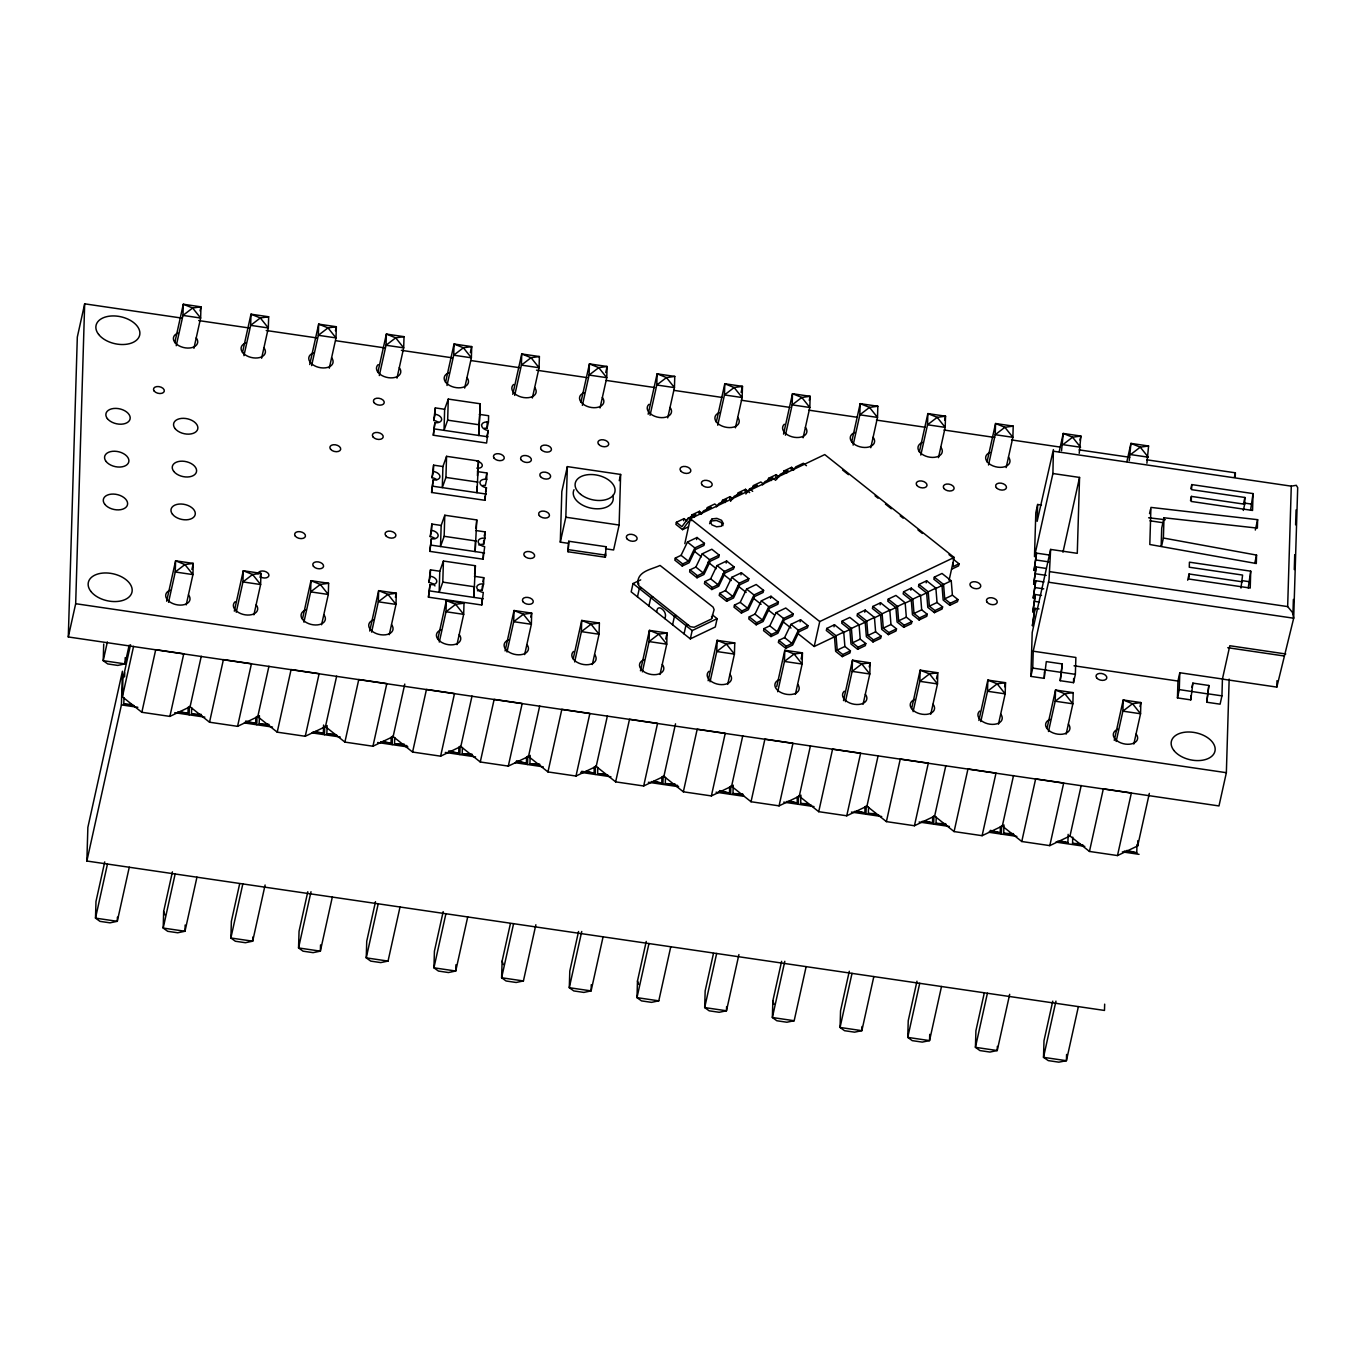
<?xml version="1.0" encoding="UTF-8"?>
<svg xmlns="http://www.w3.org/2000/svg" width="1366" height="1366" viewBox="0 0 1366 1366"><rect width="100%" height="100%" fill="white"/><g stroke="black" fill="none" stroke-linecap="round" stroke-linejoin="round"><path stroke-width="1.5" d="M1037.648 504.481L1035.804 512.796L1034.489 556.645L1052.913 473.524L1053.391 449.585L1037.135 521.351L1037.648 504.481L1041.455 505.044M86.861 861.024L87.868 827.369L122.428 671.252L121.42 704.89L86.861 861.024L1104.479 1010.447L1104.667 1004.147M103.714 644.035L103.218 660.683L107.726 663.927L117.766 665.413L125.023 663.893L129.172 645.162M117.425 917.149L117.288 921.316L110.031 922.835L99.991 921.367L95.5 918.123L95.979 901.475L104.738 861.912M134.141 705.607L123.794 704.088L123.982 697.821M124.596 676.904L124.716 672.721M125.211 657.644L125.023 663.893L103.218 660.683L107.368 641.952M172.423 871.85L163.664 911.412L163.186 928.06L167.677 931.305L177.717 932.773L184.991 931.253L196.96 877.143M177.614 711.993L187.979 713.513L188.149 707.246M189.123 714.828L189.362 706.41M185.161 925.021L184.991 931.253L163.186 928.06L175.155 873.933M201.827 715.545L191.479 714.025L191.667 707.759M245.299 721.931L255.664 723.451L255.852 717.184M256.808 724.765L257.047 716.365M252.795 937.042L252.676 941.191L245.402 942.711L235.362 941.242L230.871 937.998L231.366 921.35L239.648 883.87M269.512 725.483L259.164 723.963L259.42 715.613M313.002 731.869L323.349 733.388L323.588 725.039M324.493 734.703L324.732 726.302M320.549 944.896L320.361 951.146L313.087 952.648L303.047 951.18L298.556 947.936L299.052 931.288L307.794 891.742M337.214 735.437L326.85 733.918L327.106 725.551M380.687 741.806L391.035 743.326L391.222 737.059M392.179 744.641L392.418 736.24M406.966 745.665L394.535 743.855L394.723 737.572M448.372 751.761L458.72 753.281L458.908 746.997M459.864 754.578L460.12 746.178M455.92 964.772L455.732 971.021L448.458 972.541L438.418 971.055L433.927 967.811L434.422 951.163L443.182 911.617M472.585 755.313L462.237 753.793L462.408 747.509M510.406 923.638L502.107 961.118L501.612 977.749L506.103 980.993L516.143 982.478L523.417 980.959L535.865 924.748M516.058 761.699L526.405 763.218L526.593 756.935M527.549 764.533L527.805 756.115M540.27 765.25L529.923 763.731L530.162 755.364M581.677 771.329L594.09 773.156L594.278 766.872M595.235 774.471L595.491 766.053M591.29 984.664L591.102 990.896L583.845 992.416L573.788 990.931L569.298 987.703L569.793 971.055L578.552 931.492M607.955 775.188L597.608 773.668L597.796 767.402M646.238 941.43L637.478 980.993L636.983 997.641L641.491 1000.885L651.531 1002.354L658.788 1000.834L670.774 946.706M651.428 781.574L661.776 783.094L661.964 776.827M662.92 784.408L663.176 775.99M677.707 785.433L665.293 783.606L665.481 777.339M719.114 791.512L729.461 793.031L729.649 786.765M730.605 794.346L730.861 785.928M726.61 1006.622L726.473 1010.772L719.216 1012.291L709.176 1010.823L704.685 1007.579L705.163 990.931L713.462 953.451M743.326 795.063L732.979 793.544L733.218 785.177M781.608 961.322L772.849 1000.868L772.371 1017.516L776.861 1020.761L786.901 1022.229L794.175 1020.726L806.145 966.599M786.799 801.449L797.163 802.969L797.334 796.702M798.307 804.284L798.547 795.883M811.011 805.001L800.664 803.481L800.92 795.132M854.484 811.387L864.849 812.907L865.037 806.64M865.993 814.221L866.232 805.82M861.98 1026.498L861.861 1030.664L854.587 1032.167L844.547 1030.698L840.056 1027.454L840.551 1010.806L849.293 971.26M878.697 814.956L868.349 813.436L868.537 807.152M922.187 821.325L932.534 822.844L932.722 816.578M933.678 824.159L933.917 815.758M929.734 1034.352L929.546 1040.602L922.272 1042.104L912.232 1040.636L907.741 1037.392L908.236 1020.743L916.979 981.198M946.399 824.893L936.034 823.374L936.222 817.09M989.872 831.279L1000.219 832.799L1000.407 826.515M1001.363 834.097L1001.602 825.696M997.351 1046.373L997.231 1050.539L989.957 1052.059L979.917 1050.574L975.426 1047.329L975.922 1030.681L984.22 993.219M1014.084 834.831L1003.72 833.311L1003.976 824.944M1057.557 841.217L1067.905 842.737L1068.144 834.37M1082.914 844.939L1072.566 843.42L1072.754 837.153M1066.59 1054.45L1066.419 1060.699L1058.855 1062.167L1048.303 1060.614L1043.504 1057.335L1044 1040.687L1052.759 1001.141M1124.32 851.018L1136.751 852.845L1136.99 844.478M1229.161 679.107L1226.361 772.695L1218.984 805.94L68.3 636.966L77.316 337.078L84.675 303.833L181.798 318.09M68.3 636.966L75.676 603.704L84.675 303.833M201.263 656.278L190.079 706.768L169.879 716.399L141.842 712.284L122.394 696.831L122.923 679.073L130.538 644.752M242.482 352.565L250.985 314.197L268.658 316.775L268.317 327.96L261.606 358.251M302.467 619.071L310.97 580.687L328.625 583.282L328.301 594.466L321.573 624.757M377.853 372.44L386.373 334.072L404.029 336.668L403.687 347.835L396.977 378.143M474.429 576.315L483.752 577.681L483.564 584.016A6.762 4.166 12.5 0 0 476.768 587.26A6.762 4.166 12.5 0 0 483.308 592.451L481.737 605.001L428.446 597.181L430.017 584.614A6.762 4.166 12.5 0 0 436.796 581.37A6.762 4.166 12.5 0 0 430.273 576.179L430.461 569.861L439.784 571.227L443.421 561.033L475.402 565.729L473.797 597.403L474.104 586.851M434.969 585.929A6.762 4.166 12.5 0 0 428.89 582.411L430.461 569.861M475.795 530.52L485.135 531.886L484.947 538.221A6.762 4.166 12.5 0 0 478.151 541.448A6.762 4.166 12.5 0 0 484.691 546.656L483.12 559.206L429.812 551.369L431.383 538.819A6.762 4.166 12.5 0 0 438.179 535.574A6.762 4.166 12.5 0 0 431.639 530.384L431.827 524.049L441.167 525.432L444.787 515.238L476.768 519.934L475.163 551.591L475.488 541.056M434.934 538.545A6.762 4.166 12.5 0 0 430.256 536.616L431.827 524.049M478.544 461.025L477.571 471.611L486.894 472.978L486.706 479.312A6.762 4.166 12.5 0 0 479.927 482.557A6.762 4.166 12.5 0 0 486.45 487.747L484.879 500.298L431.588 492.477L433.159 479.91A6.762 4.166 12.5 0 0 439.954 476.683A6.762 4.166 12.5 0 0 433.415 471.475L433.603 465.157L442.925 466.523L446.562 456.329L478.544 461.025L476.939 492.699L477.127 486.364M436.71 479.637A6.762 4.166 12.5 0 0 432.032 477.724L433.603 465.157M479.295 414.359L488.618 415.725L488.43 422.06A6.762 4.166 12.5 0 0 481.635 425.304A6.762 4.166 12.5 0 0 488.174 430.495L486.603 443.045L433.312 435.225L434.883 422.657A6.762 4.166 12.5 0 0 441.662 419.413A6.762 4.166 12.5 0 0 435.139 414.222L435.327 407.905L444.65 409.271L448.287 399.077L480.269 403.773L478.663 435.447L480.269 403.773M438.418 422.384A6.762 4.166 12.5 0 0 433.756 420.455L435.327 407.905M428.446 597.181L430.017 584.614M429.812 551.369L431.383 538.819M431.588 492.477L433.159 479.91M433.312 435.225L434.883 422.657M439.784 571.227L439.152 592.315L442.789 582.121L443.421 561.033M441.167 525.432L440.518 546.502L444.155 536.309L444.787 515.238M442.925 466.523L442.294 487.611L445.931 477.417L446.562 456.329M444.65 409.271L444.018 430.358L447.655 420.165L448.287 399.077M437.837 638.947L446.34 600.579L464.013 603.174L463.672 614.341L456.961 644.65M477.451 475.829L477.571 471.611M481.737 605.001L481.925 598.684M477.434 590.795A6.762 4.166 12.5 0 1 482.181 590.249L482.3 586.031M483.12 559.206L483.308 552.889M478.817 545A6.762 4.166 12.5 0 1 483.564 544.453L483.684 540.219M484.879 500.298L485.015 496.097M484.486 428.241A6.762 4.166 12.5 0 1 487.047 428.292L487.235 421.957M512.779 394.347L521.744 353.948L539.399 356.543L539.075 367.727L532.347 398.018M568.29 543.327L560.299 542.148L561.819 491.555L567.351 466.609L620.642 474.446L619.122 525.039L613.607 549.969L605.599 548.808L606.06 546.724L568.751 541.243L568.051 551.762L605.36 557.243L606.06 546.724M560.299 542.148L565.831 517.219L567.351 466.609M568.051 551.762L568.751 541.243M573.208 658.822L581.711 620.454L599.384 623.05L599.042 634.234L592.332 664.525M605.36 557.243L605.48 553.025M648.15 414.222L657.114 373.823L674.77 376.418L674.445 387.603L667.718 417.894M708.134 680.729L717.099 640.33L734.754 642.925L734.413 654.109L727.702 684.4M851.667 442.021L860.17 403.653L877.843 406.248L877.501 417.415L870.791 447.724M911.651 708.527L920.155 670.16L937.81 672.755L937.486 683.922L930.758 714.23M987.037 461.896L995.558 423.528L1013.213 426.124L1012.872 437.308L1006.161 467.599M1050.625 549.422L1049.037 579.628L1033.225 651.206L1075.879 657.473L1075.366 674.343L1073.522 682.659L1060.204 680.695L1062.287 663.944L1046.305 661.605L1044.205 678.356L1030.886 676.392L1032.201 632.543L1050.625 549.422L1077.279 553.332L1079.55 477.434L1052.913 473.524M1030.886 676.392L1032.73 668.076L1033.225 651.206M1034.916 608.348L1032.406 625.645L1034.916 608.348L1039.014 608.946M1035.326 594.552L1032.816 611.848L1035.326 594.552L1041.49 595.456M1035.752 580.755L1033.242 598.035L1035.752 580.755L1043.948 581.95M1036.162 566.958L1033.652 584.238L1036.162 566.958L1046.407 568.461M1036.572 553.145L1034.062 570.442L1036.572 553.145L1048.883 554.955M1044.205 678.356L1044.392 672.021M1060.204 680.695L1062.287 663.944M1047.022 728.402L1055.525 690.035L1073.198 692.63L1072.856 703.814L1066.146 734.105M1073.522 682.659L1073.642 678.441M1126.899 461.588L1130.928 443.404L1148.584 445.999L1146.911 463.245M190.079 706.768L209.527 722.221L237.564 726.336L257.764 716.706L277.213 732.159L305.25 736.274L325.45 726.644L344.898 742.097L372.935 746.229L393.135 736.581L412.583 752.051L440.62 756.166L460.82 746.519L480.269 761.989L508.306 766.104L528.505 756.457L547.954 771.927L575.991 776.042L596.191 766.411L615.639 781.864L643.676 785.979L663.893 776.349L683.341 791.802L711.379 795.917L731.578 786.287L751.027 801.74L779.064 805.855L799.264 796.224L818.712 811.677L846.749 815.792L866.949 806.162L886.397 821.615L914.435 825.747L934.634 816.1L954.083 831.57L982.12 835.685L1002.32 826.037L1021.768 841.507L1049.805 845.622L1070.005 835.975L1089.453 851.445L1117.49 855.56L1137.69 845.93L1137.861 840.602M1161.151 546.383L1161.698 528.181L1164.003 517.782L1257.369 528.113L1257.625 519.678L1150.923 507.401L1149.813 544.505L1256.31 563.526L1256.549 555.091L1163.388 538.016L1164.003 517.782M1192.877 683.12L1190.776 699.87L1177.458 697.924L1177.953 681.053L1179.797 672.738L1222.433 679.004L1221.938 695.857L1220.094 704.173L1206.759 702.226L1208.859 685.476L1192.877 683.12L1191.955 687.286M1177.458 697.924L1179.285 689.608L1179.797 672.738M1242.377 581.814L1189.069 573.976L1188.915 579.047L1250.214 588.046L1250.727 571.176L1189.427 562.177L1189.274 567.231L1242.582 575.069L1240.994 588.046M1243.316 510.457L1244.699 504.225L1191.408 496.404L1191.254 501.459L1252.554 510.457L1253.049 493.587L1191.767 484.589L1190.845 488.755M1191.767 484.589L1191.613 489.66L1244.904 497.48L1244.699 504.225M1190.776 699.87L1190.896 695.653M1206.759 702.226L1208.859 685.476M1235.24 477.058L1235.359 472.807L1146.689 459.796M1248.234 587.892L1250.727 571.176M1250.556 510.303L1253.049 493.587M1222.929 679.175L1276.817 687.098L1277.005 680.695M1048.525 582.223L1293.687 618.217L1292.458 612.412L1287.66 606.589L1291.28 486.159L1296.283 485.306L1297.7 487.628L1293.687 618.217L1276.817 687.098M1292.936 614.359L1293.38 599.435M1294.285 569.588L1294.729 554.664M1295.617 524.817L1296.078 509.894M476 528.403L476.768 519.934M474.617 574.198L475.402 565.729M107.47 863.995L95.5 918.123L117.288 921.316L129.275 867.188M242.841 883.87L230.871 937.998L252.676 941.191L265.106 884.997M311.004 891.725L298.556 947.936L320.361 951.146L332.331 897.018M375.496 901.68L366.737 941.225L366.242 957.873L370.732 961.118L380.772 962.586L388.046 961.083L400.033 906.956M378.228 903.746L366.242 957.873L388.046 961.083M445.914 913.7L433.927 967.811L455.732 971.021L467.718 916.893M513.599 923.638L501.612 977.749L523.417 980.959M581.745 931.492L569.298 987.703L591.102 990.896L603.089 936.769M648.97 943.513L636.983 997.641L658.788 1000.834M716.655 953.451L704.685 1007.579L726.473 1010.772L738.921 954.578M784.801 961.305L772.371 1017.516L794.175 1020.726M852.025 973.326L840.056 1027.454L861.861 1030.664L873.83 976.536M919.728 983.264L907.741 1037.392L929.546 1040.602L941.515 986.474M987.413 993.219L975.426 1047.329L997.231 1050.539L1009.679 994.328M1055.952 1001.124L1043.504 1057.335L1066.419 1060.699L1078.389 1006.571M174.797 342.627L183.3 304.242L200.973 306.838L200.631 318.022L193.921 348.313M176.248 345.718L182.976 315.426L183.3 304.242L192.64 307.999L200.631 318.022L182.976 315.426L192.64 307.999L200.973 306.838L200.068 310.885M122.394 696.831L133.578 646.34M141.842 712.284L155.724 649.67L183.761 653.785L169.879 716.399M166.635 601.211L175.599 560.811L193.255 563.407L192.93 574.591L186.203 604.882M168.547 602.286L175.258 571.995L175.599 560.811L184.922 564.568L192.93 574.591L175.258 571.995L184.922 564.568L193.255 563.407L191.923 569.468M243.933 355.672L250.661 325.364L250.985 314.197L260.325 317.936L268.317 327.96L250.661 325.364L260.325 317.936L268.658 316.775M209.527 722.221L223.409 659.607L251.446 663.722L237.564 726.336M234.32 611.148L243.285 570.749L260.94 573.344L260.616 584.528L253.888 614.82M236.233 612.224L242.943 581.933L243.285 570.749L252.608 574.505L260.616 584.528L242.943 581.933L252.608 574.505L260.94 573.344L260.052 577.391M309.723 364.517L318.671 324.135L336.343 326.73L336.002 337.897L329.291 368.205M311.619 365.61L318.346 335.302L318.671 324.135L328.011 327.874L336.002 337.897L318.346 335.302L328.011 327.874L336.343 326.73L335.438 330.76M257.764 716.706L268.948 666.215M277.213 732.159L291.095 669.545L319.132 673.677L305.25 736.274M303.918 622.162L310.628 591.871L310.97 580.687L320.31 584.443L328.301 594.466L310.628 591.871L320.31 584.443L328.625 583.282M379.304 375.548L386.032 345.256L386.373 334.072L395.696 337.829L403.687 347.835L386.032 345.256L395.696 337.829L404.029 336.668M325.45 726.644L336.651 676.153M344.898 742.097L358.78 679.5L386.817 683.615L372.935 746.229M369.708 631.024L378.655 590.641L396.328 593.22L395.986 604.404L389.276 634.695M371.603 632.116L378.314 601.808L378.655 590.641L387.995 594.381L395.986 604.404L378.314 601.808L387.995 594.381L396.328 593.22L395.423 597.266M433.756 420.455L435.139 414.222M445.538 382.378L454.058 344.01L471.714 346.605L471.372 357.79L464.662 388.081M447.006 385.485L453.717 355.194L454.058 344.01L463.381 347.767L471.372 357.79L453.717 355.194L463.381 347.767L471.714 346.605L470.365 352.667M432.032 477.724L433.415 471.475M430.256 536.616L431.639 530.384M393.135 736.581L404.78 684.076M428.89 582.411L430.273 576.179M412.583 752.051L426.465 689.437L454.502 693.552L440.62 756.166M439.289 642.054L446.016 611.746L446.34 600.579L455.681 604.318L463.672 614.341L446.016 611.746L455.681 604.318L464.013 603.174M487.047 428.292L488.43 422.06M486.791 436.727L488.174 430.495M485.511 479.21L486.894 472.978M486.706 479.312L485.323 485.545A6.762 4.166 12.5 0 0 482.761 485.493M485.528 491.914L486.45 487.747M514.692 395.423L521.402 365.132L521.744 353.948L531.067 357.704L539.075 367.727L521.402 365.132L531.067 357.704L539.399 356.543M484.213 536.035L485.135 531.886M483.564 544.453L484.947 538.221M482.83 581.831L483.752 577.681M482.181 590.249L483.564 584.016M460.82 746.519L472.021 696.028M480.269 761.989L494.15 699.375L522.188 703.49L508.306 766.104M505.079 650.916L514.026 610.517L531.698 613.112L531.357 624.279L524.646 654.587M506.974 651.992L513.701 621.701L514.026 610.517L523.366 614.273L531.357 624.279L513.701 621.701L523.366 614.273L531.698 613.112L530.793 617.142M580.926 402.27L589.429 363.885L607.085 366.481L606.76 377.665L600.033 407.956M582.377 405.361L589.087 375.069L589.429 363.885L598.752 367.642L606.76 377.665L589.087 375.069L598.752 367.642L607.085 366.481L605.753 372.542M528.505 756.457L539.707 705.966M547.954 771.927L561.836 709.313L589.873 713.428L575.991 776.042M574.659 661.929L581.387 631.638L581.711 620.454L591.051 624.211L599.042 634.234L581.387 631.638L591.051 624.211L599.384 623.05M619.259 480.678L620.642 474.446M650.062 415.298L656.773 385.007L657.114 373.823L666.454 377.579L674.445 387.603L656.773 385.007L666.454 377.579L674.77 376.418M640.705 579.884L633.021 583.538L631.177 591.854L690.325 638.878L715.289 626.977L717.133 618.661L712.42 614.905M596.191 766.411L607.392 715.904M637.888 584.255C636.556 571.193 651.36 569.554 660.051 565.439L713.12 607.119L714.111 609.629L711.447 619.02L694.167 627.267L690.393 626.704L638.639 585.57L638.707 583.18M637.461 596.857L639.305 588.541L641.235 587.619M648.918 605.958L650.762 597.659L652.692 596.737M615.639 781.864L629.521 719.25L657.558 723.365L643.676 785.979M640.449 670.791L649.413 630.392L667.069 632.987L666.728 644.171L660.017 674.462M642.361 671.867L649.072 641.576L649.413 630.392L658.736 634.148L666.728 644.171L649.072 641.576L658.736 634.148L667.069 632.987L665.72 639.049M686.842 520.839L684.059 518.636L676.375 522.29L675.914 524.373L682.556 529.649L688.327 526.9M656.602 612.053L657.063 609.987A5.413 3.347 64.5 0 1 659.71 607.853A7.957 4.918 64.5 0 1 664.32 611.524A5.413 3.347 64.5 0 1 665.379 616.595L664.918 618.678M675.299 558.079L674.838 560.145L682.232 566.036L689.147 562.741L695.516 549.474L703.968 545.444L704.429 543.361L697.036 537.487L687.44 542.063L681.071 555.33L675.299 558.079L682.693 563.953L688.464 561.204L694.833 547.937L704.429 543.361M683.598 520.702L684.059 518.636M684.81 543.651L690.325 518.704L824.74 454.588L954.134 557.448L949.08 580.311M691.281 517.048L691.742 514.965L699.426 511.311L702.192 513.514M682.232 566.036L682.693 563.953M716.296 422.145L724.8 383.761L742.472 386.356L742.131 397.54L735.42 427.831M672.584 624.774L674.428 616.459L676.341 615.537M717.748 425.236L724.458 394.945L724.8 383.761L734.14 387.517L742.131 397.54L724.458 394.945L734.14 387.517L742.472 386.356L741.123 392.418M698.965 513.377L699.426 511.311M690.086 569.827L689.642 571.91L697.036 577.784L703.934 574.488L710.303 561.238L718.755 557.191L719.216 555.125L711.823 549.234L702.226 553.828L695.857 567.078L690.086 569.827L697.497 575.701L703.251 572.952L709.62 559.701L719.216 555.125M696.575 539.57L697.036 537.487M706.649 509.723L707.11 507.64L714.777 503.986L717.56 506.188M684.042 633.875L685.886 625.577L687.815 624.655M697.036 577.784L697.497 575.701M690.325 638.878L692.169 630.563L717.133 618.661M721.999 502.398L722.46 500.315L730.144 496.643L732.927 498.846M704.89 581.575L704.429 583.658L711.823 589.531L718.721 586.253L725.09 572.986L733.559 568.956L734.02 566.873L726.627 560.999L717.013 565.575L710.644 578.842L704.89 581.575L712.284 587.465L718.038 584.716L724.407 571.449L734.02 566.873M663.893 776.349L675.521 723.826M729.683 498.727L730.144 496.643M711.823 589.531L712.284 587.465M737.367 495.073L737.828 492.989L745.512 489.318L749.661 492.631M726.166 563.065L726.627 560.999M719.677 593.339L719.216 595.422L726.61 601.296L733.508 598.001L739.877 584.733L748.346 580.704L748.807 578.621L741.414 572.747L731.8 577.323L725.431 590.59L719.677 593.339L727.071 599.213L732.825 596.464L739.194 583.214L748.807 578.621M745.051 491.401L745.512 489.318M683.341 791.802L697.206 729.188L725.244 733.303L711.379 795.917M726.61 601.296L727.071 599.213M752.734 487.73L753.195 485.664L760.862 481.993L763.645 484.196M710.047 681.805L716.757 651.514L717.099 640.33L726.422 644.086L734.413 654.109L716.757 651.514L726.422 644.086L734.754 642.925M734.464 605.087L734.003 607.17L741.396 613.044L748.295 609.748L754.664 596.498L763.133 592.451L763.594 590.385L756.201 584.511L746.587 589.087L740.218 602.338L734.464 605.087L741.858 610.978L747.612 608.229L753.981 594.961L763.594 590.385M740.953 574.83L741.414 572.747M768.085 480.405L768.546 478.339L776.23 474.668L778.996 476.871M741.396 613.044L741.858 610.978M783.538 434.098L792.485 393.715L810.158 396.311L809.816 407.478L803.106 437.786M775.768 476.751L776.23 474.668M785.433 435.191L792.16 404.882L792.485 393.715L801.825 397.455L809.816 407.478L792.16 404.882L801.825 397.455L810.158 396.311L809.253 400.34M749.251 616.851L748.79 618.918L756.183 624.808L763.082 621.513L769.451 608.246L777.92 604.216L778.381 602.133L770.987 596.259L761.374 600.835L755.005 614.102L749.251 616.851L756.644 622.725L762.399 619.976L768.768 606.709L778.381 602.133M783.452 473.08L783.913 470.997L791.597 467.343L794.363 469.545M756.183 624.808L756.644 622.725M791.136 469.426L791.597 467.343M770.526 598.342L770.987 596.259M764.038 628.599L763.577 630.682L770.97 636.556L777.869 633.261L784.238 620.01L792.707 615.964L793.168 613.897L785.774 608.007L776.161 612.6L769.792 625.85L764.038 628.599L771.431 634.473L777.186 631.724L783.572 618.474L793.168 613.897M731.578 786.287L742.763 735.796M770.97 636.556L771.431 634.473M778.825 640.364L778.364 642.43L785.757 648.304L792.656 645.025L799.025 631.758L807.494 627.728L807.955 625.645L800.561 619.771L790.965 624.347L784.579 637.615L778.825 640.364L786.218 646.238L791.973 643.488L798.359 630.221L807.955 625.645M751.027 801.74L764.909 739.126L792.946 743.258L779.064 805.855M776.725 686.62L784.784 650.267L802.44 652.863L802.115 664.047L795.388 694.338M785.757 648.304L786.218 646.238M777.732 691.742L784.443 661.451L784.784 650.267L794.107 654.024L802.115 664.047L784.443 661.451L794.107 654.024L802.44 652.863L801.108 658.924M800.1 621.837L800.561 619.771M853.118 445.128L859.846 414.82L860.17 403.653L869.51 407.392L877.501 417.415L859.846 414.82L869.51 407.392L877.843 406.248M797.607 633.312L814.204 646.494L819.737 621.564L954.134 557.448M826.789 628.411L826.328 630.494L834.472 636.966L835.65 651.326L842.293 656.619L849.959 652.948L850.42 650.865L844.888 646.46L843.727 632.099L834.472 624.74L826.789 628.411L836.043 635.753L837.204 650.131L842.754 654.536L850.42 650.865M834.011 626.823L834.472 624.74M799.264 796.224L810.448 745.734M842.156 621.086L841.695 623.169L849.84 629.641L851.001 644.001L857.643 649.294L865.327 645.623L865.788 643.54L860.239 639.134L859.077 624.774L849.84 617.415L842.156 621.086L851.394 628.428L852.555 642.805L858.104 647.211L865.788 643.54M842.293 656.619L842.754 654.536M857.524 613.761L857.063 615.844L865.207 622.315L866.368 636.676L873.011 641.952L880.694 638.298L881.155 636.215L875.606 631.809L874.445 617.432L865.207 610.09L857.524 613.761L866.761 621.103L867.922 635.48L873.472 639.886L881.155 636.215M818.712 811.677L832.594 749.08L860.631 753.195L846.749 815.792M843.505 700.604L852.469 660.205L870.125 662.8L869.8 673.984L863.073 704.275M864.746 612.173L865.207 610.09M845.417 701.68L852.128 671.389L852.469 660.205L861.792 663.961L869.8 673.984L852.128 671.389L861.792 663.961L870.125 662.8L869.237 666.847M857.643 649.294L858.104 647.211M872.874 606.436L872.413 608.502L880.558 614.99L881.719 629.35L888.378 634.627L896.045 630.972L896.506 628.889L890.973 624.484L889.795 610.107L880.558 602.765L872.874 606.436L882.129 613.778L883.29 628.138L888.839 632.56L896.506 628.889M880.097 604.848L880.558 602.765M873.011 641.952L873.472 639.886M919.352 451.958L927.856 413.591L945.528 416.186L945.187 427.37L938.476 457.661M888.242 599.111L887.78 601.177L895.925 607.648L897.086 622.025L903.729 627.301L911.412 623.647L911.873 621.564L906.324 617.159L905.163 602.782L895.925 595.439L888.242 599.111L897.479 606.453L898.64 620.813L904.19 625.218L911.873 621.564M920.804 455.066L927.531 424.775L927.856 413.591L937.196 417.347L945.187 427.37L927.531 424.775L937.196 417.347L945.528 416.186L944.623 420.216M888.378 634.627L888.839 632.56M903.609 591.768L903.148 593.851L911.293 600.323L912.454 614.7L919.096 619.976L926.78 616.305L927.241 614.239L921.691 609.834L920.53 595.456L911.276 588.114L903.609 591.768L912.847 599.128L914.008 613.488L919.557 617.893L927.241 614.239M910.815 590.197L911.276 588.114M903.729 627.301L904.19 625.218M866.949 806.162L878.133 755.671M918.959 584.443L918.498 586.526L926.643 592.998L927.804 607.375L934.446 612.651L942.13 608.98L942.591 606.914L937.042 602.491L935.881 588.131L926.643 580.789L918.959 584.443L928.214 591.802L929.375 606.163L934.907 610.568L942.591 606.914M926.182 582.855L926.643 580.789M919.096 619.976L919.557 617.893M934.327 577.118L933.866 579.201L942.011 585.673L943.172 600.05L949.814 605.326L957.498 601.655L957.959 599.589L952.409 595.166L951.248 580.806L942.011 573.464L934.327 577.118L943.565 584.46L944.726 598.837L950.275 603.243L957.959 599.589M886.397 821.615L900.279 759.018L928.317 763.133L914.435 825.747M934.446 612.651L934.907 610.568M913.103 711.635L919.813 681.327L920.155 670.16L929.495 673.899L937.486 683.922L919.813 681.327L929.495 673.899L937.81 672.755M949.814 605.326L950.275 603.243M953.109 559.104L959.034 563.799L958.573 565.883L951.675 569.178M936.478 678.8L937.366 674.77M988.506 465.003L995.216 434.712L995.558 423.528L1004.881 427.285L1012.872 437.308L995.216 434.712L1004.881 427.285L1013.213 426.124M934.634 816.1L945.835 765.609M954.083 831.57L967.965 768.956L996.002 773.071L982.12 835.685M978.893 720.48L987.84 680.097L1005.513 682.693L1005.171 693.86L998.461 724.168M980.788 721.572L987.498 691.264L987.84 680.097L997.18 683.837L1005.171 693.86L987.498 691.264L997.18 683.837L1005.513 682.693L1004.608 686.722M1059.213 451.651L1063.243 433.466L1080.899 436.061L1079.225 453.307M1061.553 450.712L1063.243 433.466L1072.566 437.222L1080.557 447.245L1062.902 444.65L1072.566 437.222L1080.899 436.061L1080.011 440.108M1002.32 826.037L1013.521 775.547M1062.97 552.24L1079.55 477.434M1021.768 841.507L1035.65 778.893L1063.687 783.008L1049.805 845.622M1048.473 731.51L1055.201 701.219L1055.525 690.035L1064.865 693.791L1072.856 703.814L1055.201 701.219L1064.865 693.791L1073.198 692.63M1129.238 460.649L1130.928 443.404L1140.251 447.16L1148.26 457.183L1130.587 454.588L1140.251 447.16L1148.584 445.999M1070.005 835.975L1081.206 785.484M1149.54 513.633L1150.462 509.467M1089.453 851.445L1103.335 788.831L1131.372 792.946L1117.49 855.56M1114.263 740.372L1123.211 699.973L1140.883 702.568L1140.542 713.752L1133.831 744.043M1116.159 741.448L1122.886 711.157L1123.211 699.973L1132.551 703.729L1140.542 713.752L1122.886 711.157L1132.551 703.729L1140.883 702.568L1139.978 706.598M1161.544 546.332L1163.388 538.016M1190.486 500.554L1191.408 496.404M1187.686 580.209L1189.069 573.976M1137.69 845.93L1149.335 793.407M1234.437 476.973L1235.359 472.807M1243.521 503.712L1244.904 497.48M1255.32 530.059L1257.625 519.678M1222.433 679.004L1229.81 645.742L1285.765 653.972M1254.722 563.407L1256.549 555.091M695.84 514.555L688.157 518.209L681.924 526.695L676.375 522.29M682.556 529.649L688.788 521.163M701.031 514.282L703.524 510.884L711.208 507.23M716.382 506.957L718.875 503.559L726.558 499.888M730.503 501.322L734.242 496.234L741.926 492.563M745.87 493.997L749.61 488.908L757.276 485.237M762.467 484.981L764.96 481.583L772.644 477.912L775.734 480.354M776.588 479.346L780.327 474.241L788.011 470.587M793.202 470.314L795.695 466.916L803.362 463.262L806.452 465.704M709.586 523.69L711.635 520.992L716.382 520.446L721.06 522.375L722.921 525.637M959.034 563.799L953.263 566.548L952.751 562.707M836.043 635.753L843.727 632.099M851.394 628.428L859.077 624.774M866.761 621.103L874.445 617.432M882.129 613.778L889.795 610.107M897.479 606.453L905.163 602.782M912.847 599.128L920.53 595.456M928.214 591.802L935.881 588.131M943.565 584.46L951.248 580.806M814.204 646.494L835.326 636.419M843.01 632.765L850.677 629.094M858.36 625.44L866.044 621.769M873.728 618.098L881.412 614.444M889.078 610.773L896.762 607.119M904.446 603.448L912.129 599.794M919.813 596.122L927.497 592.468M935.164 588.797L942.847 585.126M837.204 650.131L844.888 646.46M852.555 642.805L860.239 639.134M867.922 635.48L875.606 631.809M883.29 628.138L890.973 624.484M898.64 620.813L906.324 617.159M914.008 613.488L921.691 609.834M929.375 606.163L937.042 602.491M944.726 598.837L952.409 595.166M123.794 704.088L131.563 704.361M191.479 714.025L201.195 714.367M259.164 723.963L268.897 724.304M326.85 733.918L334.636 734.174M394.535 743.855L404.268 744.18M462.237 753.793L471.953 754.117M529.923 763.731L539.638 764.072M597.608 773.668L605.377 773.941M665.293 783.606L675.009 783.947M732.979 793.544L742.694 793.885M800.664 803.481L808.45 803.754M868.349 813.436L876.135 813.692M936.034 823.374L945.767 823.698M1003.72 833.311L1013.452 833.653M1072.566 843.42L1080.352 843.693M1148.618 517.782L1165.352 519.712M198.702 320.583L249.363 328.011M266.25 330.504L316.929 337.931M335.934 340.732L384.495 347.852M401.382 350.345L452.061 357.79M471.065 360.573L519.609 367.71M536.514 370.186L587.175 377.631M606.18 380.414L654.741 387.551M673.745 390.334L722.307 397.472M741.311 400.255L789.872 407.392M808.877 410.176L857.438 417.313M876.443 420.096L925.004 427.234M943.991 430.017L994.67 437.462M1011.557 439.937L1060.118 447.075M1079.123 449.875L1129.802 457.303M1053.579 451.258L1291.28 486.159M1244.614 503.081L1250.744 503.986M1149.984 520.805L1162.483 522.649M447.655 420.165L479.637 424.86M434.695 428.975L487.986 436.813M1242.292 580.67L1248.422 581.575M1036.367 560.06L1048.661 561.853M445.931 477.417L477.912 482.113M1049.959 571.688L1287.66 606.589M1035.957 573.857L1046.202 575.359M432.971 486.245L486.262 494.065M565.831 517.219L619.122 525.039M1035.548 587.653L1043.744 588.848M1035.121 601.45L1039.219 602.047M568.512 549.678L605.821 555.159M1227.761 647.706L1283.716 655.919M444.155 536.309L476.136 541.004M431.195 545.136L484.503 552.957M1074.035 665.788L1177.953 681.053M1032.73 668.076L1046.049 670.04M1046.458 670.211L1060.443 672.26M1062.048 672.379L1075.366 674.343M1179.285 689.608L1207.015 693.791M1208.603 693.911L1221.938 695.857M442.789 582.121L474.77 586.817M429.829 590.932L483.12 598.769M75.676 603.704L1226.361 772.695M121.42 704.89L137.829 707.298M174.763 712.711L204.832 717.133M244.326 722.938L272.517 727.071M312.011 732.876L340.202 737.008M377.631 742.506L407.888 746.946M445.316 752.444L475.573 756.901M515.084 762.689L543.258 766.838M580.687 772.336L610.943 776.776M648.372 782.274L678.629 786.714M716.057 792.212L744.248 796.344M783.743 802.149L814.016 806.589M851.428 812.087L881.702 816.526M919.113 822.025L949.387 826.464M988.882 832.27L1016.867 836.385M1055.85 842.105L1084.809 846.357M1122.357 851.872L1139.039 854.331M1126.83 850.42L1136.751 852.845M1059.982 840.79L1067.905 842.737M990.316 830.374L1000.219 832.799M924.611 820.915L932.534 822.844M856.909 810.977L864.849 812.907M789.224 801.039L797.163 802.969M719.558 790.607L729.461 793.031M653.853 781.147L661.776 783.094M586.168 771.209L594.09 773.156M516.502 760.794L526.405 763.218M448.816 750.856L458.72 753.281M383.112 741.396L391.035 743.326M315.426 731.459L323.349 733.388M245.743 721.026L255.664 723.451M180.039 711.566L187.979 713.513M842.532 469.972L848.457 474.668M875.06 495.824L878.031 498.18M885.424 504.054L891.332 508.767M900.211 515.819L903.165 518.158M917.952 529.923L922.392 533.44M949.011 554.596L951.965 556.952M783.913 470.997L786.679 473.217M768.546 478.339L771.329 480.542M749.61 488.908L752.683 491.35M722.46 500.315L725.244 502.517M691.742 514.965L694.509 517.168M690.325 518.704L819.737 621.564M688.157 518.209L691.247 520.668M687.44 542.063L694.833 547.937M702.226 553.828L709.62 559.701M717.013 565.575L724.407 571.449M731.8 577.323L739.194 583.214M746.587 589.087L753.981 594.961M761.374 600.835L768.768 606.709M776.161 612.6L783.572 618.474M790.965 624.347L798.359 630.221M694.765 551.557L701.39 556.833M708.032 562.109L716.33 568.7M722.955 573.976L731.254 580.567M737.896 585.843L746.178 592.434M752.82 597.71L761.118 604.301M767.743 609.577L774.385 614.854M782.684 621.445L790.982 628.036M681.071 555.33L688.464 561.204M695.857 567.078L703.251 572.952M710.644 578.842L718.038 584.716M725.431 590.59L732.825 596.464M740.218 602.338L747.612 608.229M755.005 614.102L762.399 619.976M769.792 625.85L777.186 631.724M784.579 637.615L791.973 643.488M633.021 583.538L692.169 630.563M711.515 616.629L712.267 617.944M772.849 1000.868L774.061 1004.369M637.478 980.993L638.69 984.476M502.107 961.118L503.32 964.601M163.664 911.412L164.876 914.896M612.651 495.397A20.285 12.516 12.5 0 1 592.861 508.476A20.285 12.516 12.5 0 1 574.027 489.711M188.508 594.893A12.362 7.633 12.5 0 1 184.342 604.626A12.362 7.633 12.5 0 1 167.933 600.357A12.362 7.633 12.5 0 1 170.204 590.146M256.193 604.831A12.362 7.633 12.5 0 1 245.299 614.854A12.362 7.633 12.5 0 1 235.106 601.74M865.378 694.287A12.362 7.633 12.5 0 1 854.484 704.31A12.362 7.633 12.5 0 1 844.29 691.196M933.063 704.241A12.362 7.633 12.5 0 1 928.897 713.957A12.362 7.633 12.5 0 1 912.488 709.705A12.362 7.633 12.5 0 1 914.776 699.477M323.879 614.768A12.362 7.633 12.5 0 1 319.712 624.501A12.362 7.633 12.5 0 1 303.303 620.232A12.362 7.633 12.5 0 1 305.591 610.021M737.725 417.381A12.362 7.633 12.5 0 1 733.559 427.114A12.362 7.633 12.5 0 1 717.15 422.845A12.362 7.633 12.5 0 1 719.438 412.617M805.411 427.319A12.362 7.633 12.5 0 1 794.517 437.325A12.362 7.633 12.5 0 1 784.323 424.211M873.096 437.257A12.362 7.633 12.5 0 1 868.93 446.989A12.362 7.633 12.5 0 1 852.521 442.721A12.362 7.633 12.5 0 1 854.809 432.493M940.798 447.194A12.362 7.633 12.5 0 1 936.615 456.927A12.362 7.633 12.5 0 1 920.206 452.658A12.362 7.633 12.5 0 1 922.494 442.447M1068.434 724.117A12.362 7.633 12.5 0 1 1064.268 733.849A12.362 7.633 12.5 0 1 1047.859 729.581A12.362 7.633 12.5 0 1 1050.147 719.353M1136.136 734.054A12.362 7.633 12.5 0 1 1131.953 743.787A12.362 7.633 12.5 0 1 1115.544 739.518A12.362 7.633 12.5 0 1 1117.832 729.29M1008.484 457.132A12.362 7.633 12.5 0 1 1004.3 466.865A12.362 7.633 12.5 0 1 987.891 462.596A12.362 7.633 12.5 0 1 990.179 452.385M662.322 664.474A12.362 7.633 12.5 0 1 658.156 674.206A12.362 7.633 12.5 0 1 641.747 669.938A12.362 7.633 12.5 0 1 644.018 659.727M526.952 644.598A12.362 7.633 12.5 0 1 522.768 654.331A12.362 7.633 12.5 0 1 506.359 650.062A12.362 7.633 12.5 0 1 508.647 639.834M594.637 654.536A12.362 7.633 12.5 0 1 583.743 664.542A12.362 7.633 12.5 0 1 573.532 651.445M459.249 634.661A12.362 7.633 12.5 0 1 455.083 644.393A12.362 7.633 12.5 0 1 438.674 640.125A12.362 7.633 12.5 0 1 440.962 629.897M730.007 674.411A12.362 7.633 12.5 0 1 719.114 684.434A12.362 7.633 12.5 0 1 708.92 671.321M797.693 684.349A12.362 7.633 12.5 0 1 793.526 694.082A12.362 7.633 12.5 0 1 777.117 689.813A12.362 7.633 12.5 0 1 779.405 679.602M263.911 347.801A12.362 7.633 12.5 0 1 259.745 357.533A12.362 7.633 12.5 0 1 243.336 353.265A12.362 7.633 12.5 0 1 245.624 343.037M331.596 357.738A12.362 7.633 12.5 0 1 327.43 367.471A12.362 7.633 12.5 0 1 311.021 363.202A12.362 7.633 12.5 0 1 313.309 352.974M399.299 367.676A12.362 7.633 12.5 0 1 388.405 377.682A12.362 7.633 12.5 0 1 378.194 364.585M391.564 624.723A12.362 7.633 12.5 0 1 387.398 634.439A12.362 7.633 12.5 0 1 370.989 630.187A12.362 7.633 12.5 0 1 373.277 619.959M466.984 377.614A12.362 7.633 12.5 0 1 462.801 387.346A12.362 7.633 12.5 0 1 446.409 383.078A12.362 7.633 12.5 0 1 448.68 372.867M534.669 387.551A12.362 7.633 12.5 0 1 523.776 397.574A12.362 7.633 12.5 0 1 513.565 384.461M1000.749 714.179A12.362 7.633 12.5 0 1 989.855 724.185A12.362 7.633 12.5 0 1 979.661 711.071M258.106 573.703A5.498 3.381 12.5 0 1 264.543 571.261A5.498 3.381 12.5 0 1 268.556 576.418A5.498 3.381 12.5 0 1 260.718 577.067M476.99 461.281A5.498 3.381 12.5 0 1 482.3 465.499A5.498 3.381 12.5 0 1 476.785 468.128M196.226 337.863A12.362 7.633 12.5 0 1 192.06 347.579A12.362 7.633 12.5 0 1 175.651 343.327A12.362 7.633 12.5 0 1 177.939 333.099M602.355 397.489A12.362 7.633 12.5 0 1 598.188 407.222A12.362 7.633 12.5 0 1 581.779 402.953A12.362 7.633 12.5 0 1 584.05 392.742M670.04 407.444A12.362 7.633 12.5 0 1 659.146 417.45A12.362 7.633 12.5 0 1 648.952 404.336M712.096 518.909L710.047 521.607L711.908 524.868L716.587 526.798L721.333 526.251L723.382 523.554L721.521 520.292L716.843 518.363L712.096 518.909M580.687 494.39A20.285 12.516 12.5 0 0 614.29 493.621A20.285 12.516 12.5 0 0 590.283 474.531A20.285 12.516 12.5 0 0 580.687 494.39M1096.693 677.912A5.498 3.381 12.5 0 0 1106.05 679.295A5.498 3.381 12.5 0 0 1101.525 673.472A5.498 3.381 12.5 0 0 1096.693 677.912M374.113 402.697A5.498 3.381 12.5 0 0 383.47 404.08A5.498 3.381 12.5 0 0 378.945 398.257A5.498 3.381 12.5 0 0 374.113 402.697M373.072 436.983A5.498 3.381 12.5 0 0 382.446 438.349A5.498 3.381 12.5 0 0 377.921 432.527A5.498 3.381 12.5 0 0 373.072 436.983M541.295 449.636A5.498 3.381 12.5 0 0 550.669 451.019A5.498 3.381 12.5 0 0 546.144 445.179A5.498 3.381 12.5 0 0 541.295 449.636M598.581 444.274A5.498 3.381 12.5 0 0 607.955 445.658A5.498 3.381 12.5 0 0 603.413 439.818A5.498 3.381 12.5 0 0 598.581 444.274M1173.889 750.463A22.334 13.78 12.5 0 0 1212.001 756.064A22.334 13.78 12.5 0 0 1193.577 732.364A22.334 13.78 12.5 0 0 1173.889 750.463M916.876 485.425A5.498 3.381 12.5 0 0 926.25 486.808A5.498 3.381 12.5 0 0 921.708 480.986A5.498 3.381 12.5 0 0 916.876 485.425M521.266 460.018A5.498 3.381 12.5 0 0 530.623 461.401A5.498 3.381 12.5 0 0 526.098 455.578A5.498 3.381 12.5 0 0 521.266 460.018M539.314 515.597A5.498 3.381 12.5 0 0 548.688 516.98A5.498 3.381 12.5 0 0 544.163 511.157A5.498 3.381 12.5 0 0 539.314 515.597M540.492 476.614A5.498 3.381 12.5 0 0 549.849 477.998A5.498 3.381 12.5 0 0 545.324 472.175A5.498 3.381 12.5 0 0 540.492 476.614M626.994 538.802A5.498 3.381 12.5 0 0 636.368 540.185A5.498 3.381 12.5 0 0 631.843 534.362A5.498 3.381 12.5 0 0 626.994 538.802M313.446 566.327A5.498 3.381 12.5 0 0 322.803 567.71A5.498 3.381 12.5 0 0 318.278 561.887A5.498 3.381 12.5 0 0 313.446 566.327M943.974 488.533A5.498 3.381 12.5 0 0 953.348 489.916A5.498 3.381 12.5 0 0 948.807 484.093A5.498 3.381 12.5 0 0 943.974 488.533M295.312 536.138A5.498 3.381 12.5 0 0 304.686 537.521A5.498 3.381 12.5 0 0 300.161 531.698A5.498 3.381 12.5 0 0 295.312 536.138M107.368 418.611A12.362 7.633 12.5 0 0 128.455 421.701A12.362 7.633 12.5 0 0 118.261 408.588A12.362 7.633 12.5 0 0 107.368 418.611M175.053 428.548A12.362 7.633 12.5 0 0 196.141 431.639A12.362 7.633 12.5 0 0 185.947 418.525A12.362 7.633 12.5 0 0 175.053 428.548M106.07 461.452A12.362 7.633 12.5 0 0 127.175 464.542A12.362 7.633 12.5 0 0 116.964 451.429A12.362 7.633 12.5 0 0 106.07 461.452M104.789 504.293A12.362 7.633 12.5 0 0 125.877 507.384A12.362 7.633 12.5 0 0 115.683 494.27A12.362 7.633 12.5 0 0 104.789 504.293M172.475 514.231A12.362 7.633 12.5 0 0 193.562 517.321A12.362 7.633 12.5 0 0 183.368 504.208A12.362 7.633 12.5 0 0 172.475 514.231M173.755 471.39A12.362 7.633 12.5 0 0 194.86 474.48A12.362 7.633 12.5 0 0 184.649 461.366A12.362 7.633 12.5 0 0 173.755 471.39M702.039 484.845A5.498 3.381 12.5 0 0 711.413 486.228A5.498 3.381 12.5 0 0 706.888 480.388A5.498 3.381 12.5 0 0 702.039 484.845M154.17 391.052A5.498 3.381 12.5 0 0 163.544 392.435A5.498 3.381 12.5 0 0 159.019 386.612A5.498 3.381 12.5 0 0 154.17 391.052M98.608 334.397A22.334 13.78 12.5 0 0 136.737 339.98A22.334 13.78 12.5 0 0 118.296 316.297A22.334 13.78 12.5 0 0 98.608 334.397M90.89 591.427A22.334 13.78 12.5 0 0 129.019 597.027A22.334 13.78 12.5 0 0 110.578 573.327A22.334 13.78 12.5 0 0 90.89 591.427M385.741 535.66A5.498 3.381 12.5 0 0 395.115 537.026A5.498 3.381 12.5 0 0 390.591 531.203A5.498 3.381 12.5 0 0 385.741 535.66M680.695 470.946A5.498 3.381 12.5 0 0 690.069 472.329A5.498 3.381 12.5 0 0 685.544 466.506A5.498 3.381 12.5 0 0 680.695 470.946M330.555 449.226A5.498 3.381 12.5 0 0 339.929 450.609A5.498 3.381 12.5 0 0 335.387 444.787A5.498 3.381 12.5 0 0 330.555 449.226M996.326 487.628A5.498 3.381 12.5 0 0 1005.7 488.994A5.498 3.381 12.5 0 0 1001.176 483.171A5.498 3.381 12.5 0 0 996.326 487.628M970.611 586.253A5.498 3.381 12.5 0 0 979.985 587.636A5.498 3.381 12.5 0 0 975.461 581.796A5.498 3.381 12.5 0 0 970.611 586.253M987.106 602.218A5.498 3.381 12.5 0 0 996.48 603.601A5.498 3.381 12.5 0 0 991.938 597.779A5.498 3.381 12.5 0 0 987.106 602.218M494.116 458.191A5.498 3.381 12.5 0 0 503.491 459.574A5.498 3.381 12.5 0 0 498.966 453.751A5.498 3.381 12.5 0 0 494.116 458.191M524.51 556.03A5.498 3.381 12.5 0 0 533.867 557.396A5.498 3.381 12.5 0 0 529.342 551.574A5.498 3.381 12.5 0 0 524.51 556.03M523.127 601.877A5.498 3.381 12.5 0 0 532.501 603.243A5.498 3.381 12.5 0 0 527.959 597.42A5.498 3.381 12.5 0 0 523.127 601.877"/></g></svg>
